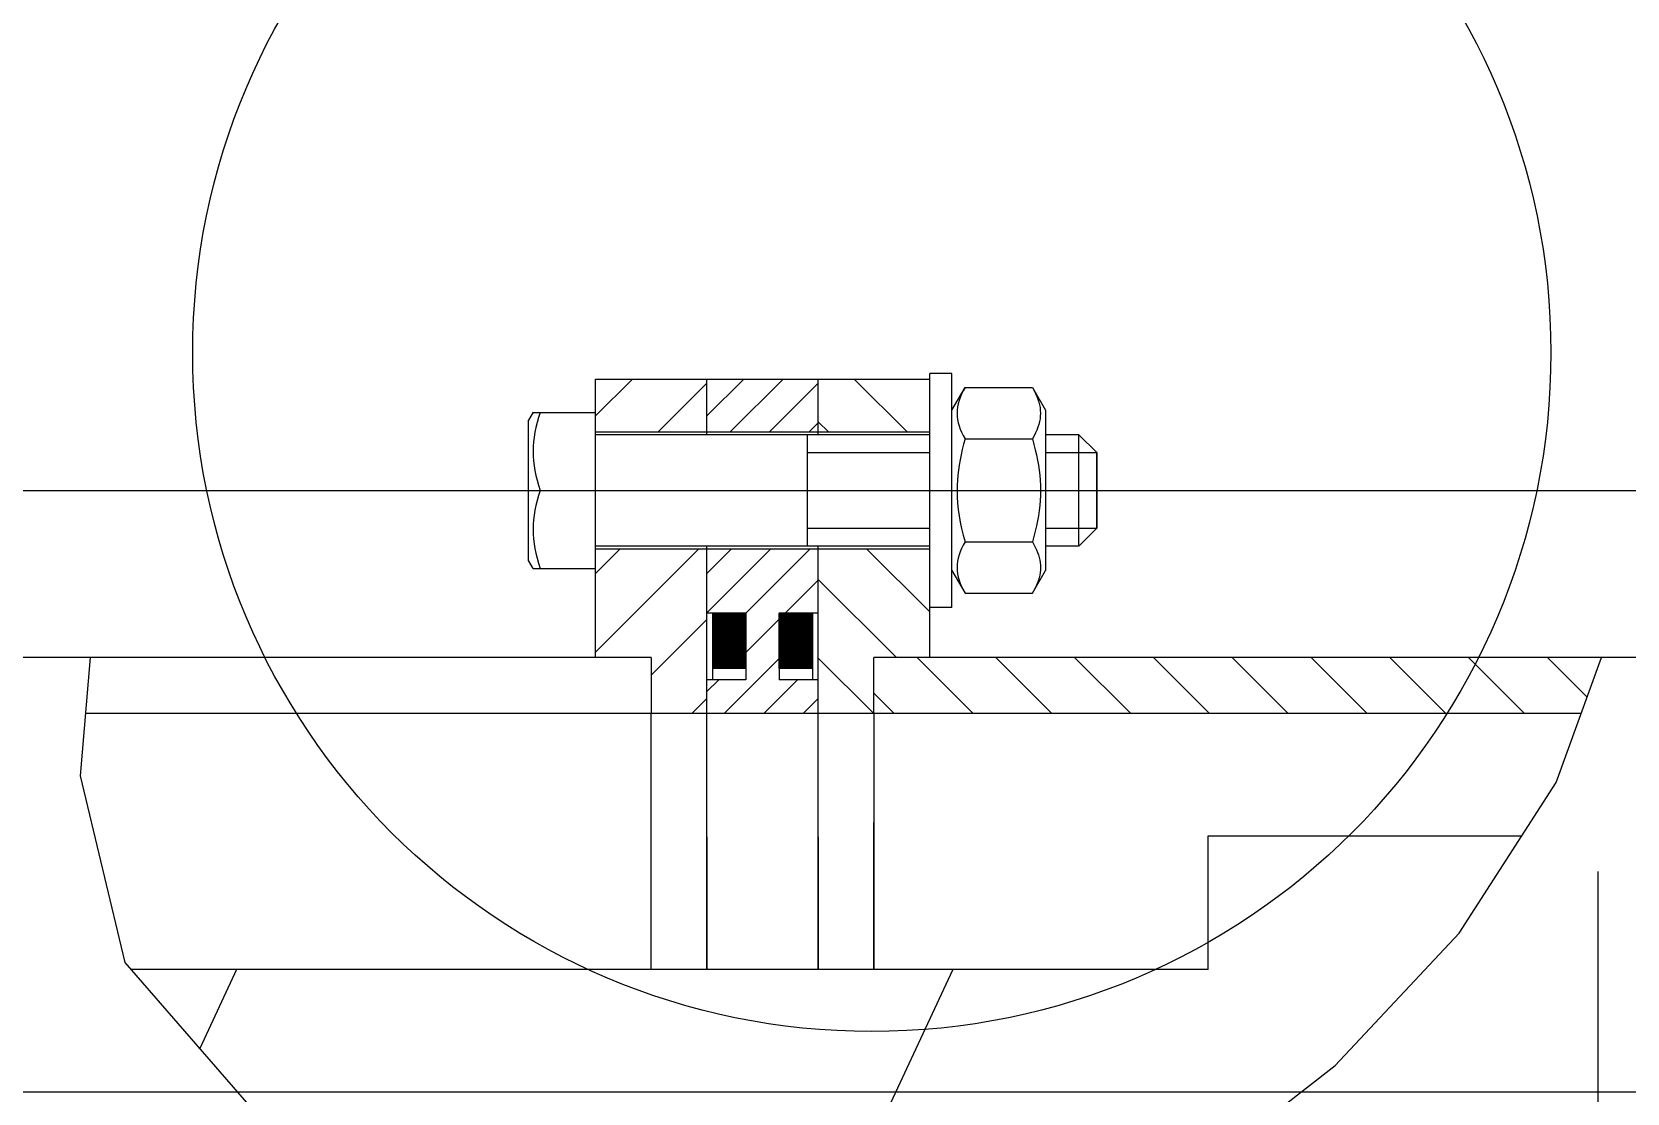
# Model space of a CAD drawing. Header units: millimetres. Extents: x 0 to 1189, y 0 to 841.
# Drawn here: x 160.26 to 174.58, y 743.99 to 753.52 of the extents above; entities that cross this region are included whole.
import ezdxf

# ---------------------------------------------------------------- set-up
doc = ezdxf.new("R2010")
doc.units = ezdxf.units.MM
doc.header["$LTSCALE"] = 65.395
doc.linetypes.add('CENTER', pattern=[0.6, 0.375, -0.075, 0.075, -0.075])
doc.layers.get('0').update_dxf_attribs({"linetype": 'CONTINUOUS'})
for name, color, linetype in [('ALL_AXIS', 7, 'CONTINUOUS'), ('ALL_CHAMFER', 7, 'CONTINUOUS'), ('ALL_ROUND', 7, 'CONTINUOUS')]:
    doc.layers.add(name, color=color, linetype=linetype)

msp = doc.modelspace()

# ---------------------------------------------------------------- linework, layer by layer
at = {"color": 7, "linetype": 'CONTINUOUS'}
for p, q in [((165.3181797, 747.9007175), (165.3181797, 750.4007175)), ((165.3181797, 750.4007175), (168.3181797, 750.4007175)), ((166.3181797, 749.9007175), (166.3181797, 750.4007175)), ((167.3181797, 749.9257175), (167.3181797, 750.4007175)), ((168.6358208, 750.3244779), (169.2405385, 750.3244779)), ((169.2405385, 750.3244779), (169.3581797, 750.1207175)), ((164.7586102, 750.1007175), (165.3181797, 750.1007175)), ((169.3581797, 750.1207119), (169.3581797, 748.680723)), ((165.3181797, 749.9257175), (168.3181797, 749.9257175)), ((167.3181797, 749.9007175), (167.3181797, 749.9210995)), ((167.2181797, 749.9007175), (167.2181797, 748.9007175)), ((168.6358208, 749.8625977), (169.2405385, 749.8625977)), ((169.8181797, 749.7407175), (169.8181797, 749.0607175)), ((164.8211157, 749.4007175), (165.3181797, 749.4007175)), ((166.3181797, 745.1007175), (166.3181797, 748.9007175)), ((167.3181797, 748.8803354), (167.3181797, 748.9007175)), ((168.6358208, 748.9388372), (169.2405385, 748.9388372)), ((165.3181797, 748.8757175), (168.3181797, 748.8757175)), ((167.3181797, 745.1007175), (167.3181797, 748.8757175)), ((164.7586102, 748.7007175), (165.3181797, 748.7007175)), ((169.2405385, 748.476957), (169.3581797, 748.6807175)), ((168.6358208, 748.476957), (169.2405385, 748.476957)), ((168.3181797, 747.9007175), (168.3181797, 748.3507191)), ((166.3181797, 748.3007175), (166.6681797, 748.3007175)), ((166.3681797, 748.3007175), (166.3681797, 747.7007175)), ((166.6681797, 748.3007175), (166.6681797, 747.7007175)), ((166.9681797, 748.3007175), (166.9681797, 747.7007175)), ((166.9681797, 748.3007175), (167.3181797, 748.3007175)), ((167.2681797, 747.7007175), (167.2681797, 748.3007175)), ((165.8181797, 747.9007175), (69.3181797, 747.9007175)), ((160.7824424, 747.9007175), (160.695092, 746.8383131)), ((165.8181797, 747.9007175), (165.8181797, 747.4007175)), ((167.8181797, 747.4007175), (167.8181797, 747.9007175)), ((184.3181797, 747.9007175), (167.8181797, 747.9007175)), ((173.9419882, 746.7773863), (174.3478859, 747.9007175)), ((166.6681797, 747.8007175), (166.3681797, 747.8007175)), ((167.2681797, 747.8007175), (166.9681797, 747.8007175)), ((166.6681797, 747.7007175), (166.3181797, 747.7007175)), ((167.3181797, 747.7007175), (166.9681797, 747.7007175)), ((160.7413327, 747.4007175), (174.1672189, 747.4007175)), ((160.695092, 746.8383131), (161.0961308, 745.1627689)), ((173.0703599, 745.4261541), (173.9419882, 746.7773863)), ((165.8181797, 745.1007175), (165.8181797, 746.4207175)), ((167.8181797, 745.1007175), (167.8181797, 746.4207175)), ((170.8181797, 745.1007175), (170.8181797, 746.3007175)), ((170.8181797, 746.3007175), (173.6345074, 746.3007175)), ((171.9582329, 744.2365431), (173.0703599, 745.4261541)), ((161.0961308, 745.1627689), (162.599853, 743.4302888)), ((170.8181797, 745.1007175), (161.1499889, 745.1007175)), ((170.5792421, 743.1668323), (171.9582329, 744.2365431))]:
    msp.add_line(p, q, dxfattribs=at)
at = {"color": 2, "linetype": 'CONTINUOUS'}
for p, q in [((165.3181797, 750.0692023), (165.6496949, 750.4007175)), ((165.8818016, 749.9257175), (166.3181797, 750.3620955)), ((166.3181797, 750.0692023), (166.6496949, 750.4007175)), ((166.5282482, 749.9257175), (167.0032482, 750.4007175)), ((166.8818016, 749.9257175), (167.3181797, 750.3620955)), ((168.1160729, 749.9257175), (167.6410729, 750.4007175)), ((167.235355, 749.9257175), (167.3181797, 750.0085421)), ((167.4089661, 749.9257175), (167.3181797, 750.0165039)), ((167.2181797, 749.7407175), (168.3181797, 749.7407175)), ((169.3581797, 749.7407175), (169.8181797, 749.7407175)), ((167.2181797, 749.0607175), (168.3181797, 749.0607175)), ((169.3581797, 749.0607175), (169.8181797, 749.0607175)), ((165.3181797, 748.6549887), (165.5389084, 748.8757175)), ((165.3181797, 747.9478819), (166.2460152, 748.8757175)), ((166.3181797, 748.6549887), (166.5389084, 748.8757175)), ((166.3181797, 748.3014353), (166.8924618, 748.8757175)), ((166.6681797, 748.2978819), (167.2460152, 748.8757175)), ((168.3181797, 748.3093971), (167.7518593, 748.8757175)), ((167.0245686, 748.3007175), (167.3181797, 748.5943285)), ((168.0197525, 747.9007175), (167.3181797, 748.6022903)), ((165.8181797, 747.7407751), (166.3181797, 748.2407751)), ((166.3681797, 748.2990916), (166.5017186, 747.8007175)), ((166.3681797, 748.2952279), (166.5006833, 747.8007175)), ((166.3681797, 748.2913642), (166.4996481, 747.8007175)), ((166.3681797, 748.2875005), (166.4986128, 747.8007175)), ((166.3681797, 748.2836368), (166.4975775, 747.8007175)), ((166.3681797, 748.2797731), (166.4965422, 747.8007175)), ((166.3681797, 748.2759094), (166.495507, 747.8007175)), ((166.3681797, 748.2720457), (166.4944717, 747.8007175)), ((166.3681797, 748.268182), (166.4934364, 747.8007175)), ((166.3681797, 748.2643183), (166.4924011, 747.8007175)), ((166.3681797, 748.2604546), (166.4913658, 747.8007175)), ((166.3681797, 748.2565908), (166.4903306, 747.8007175)), ((166.3681797, 748.2527271), (166.4892953, 747.8007175)), ((166.3681797, 748.2488634), (166.48826, 747.8007175)), ((166.3681797, 748.2449997), (166.4872247, 747.8007175)), ((166.3681797, 748.241136), (166.4861895, 747.8007175)), ((166.3681797, 748.2372723), (166.4851542, 747.8007175)), ((166.3681797, 748.2334086), (166.4841189, 747.8007175)), ((166.3681797, 748.2295449), (166.4830836, 747.8007175)), ((166.3681797, 748.2256812), (166.4820484, 747.8007175)), ((166.3681797, 748.2218175), (166.4810131, 747.8007175)), ((166.3681797, 748.2179538), (166.4799778, 747.8007175)), ((166.3681797, 748.2140901), (166.4789425, 747.8007175)), ((166.3681797, 748.2102264), (166.4779073, 747.8007175)), ((166.3681797, 748.2063627), (166.476872, 747.8007175)), ((166.3681797, 748.202499), (166.4758367, 747.8007175)), ((166.3681797, 748.1986353), (166.4748014, 747.8007175)), ((166.3681797, 748.1947716), (166.4737662, 747.8007175)), ((166.3681797, 748.1909079), (166.4727309, 747.8007175)), ((166.3681797, 748.1870442), (166.4716956, 747.8007175)), ((166.3687793, 748.3007175), (166.5027539, 747.8007175)), ((166.3698146, 748.3007175), (166.5037892, 747.8007175)), ((166.3708498, 748.3007175), (166.5048244, 747.8007175)), ((166.3718851, 748.3007175), (166.5058597, 747.8007175)), ((166.3729204, 748.3007175), (166.506895, 747.8007175)), ((166.3739557, 748.3007175), (166.5079303, 747.8007175)), ((166.3749909, 748.3007175), (166.5089655, 747.8007175)), ((166.3760262, 748.3007175), (166.5100008, 747.8007175)), ((166.3770615, 748.3007175), (166.5110361, 747.8007175)), ((166.3780968, 748.3007175), (166.5120714, 747.8007175)), ((166.379132, 748.3007175), (166.5131066, 747.8007175)), ((166.3801673, 748.3007175), (166.5141419, 747.8007175)), ((166.3812026, 748.3007175), (166.5151772, 747.8007175)), ((166.3822379, 748.3007175), (166.5162125, 747.8007175)), ((166.3832732, 748.3007175), (166.5172477, 747.8007175)), ((166.3843084, 748.3007175), (166.518283, 747.8007175)), ((166.3853437, 748.3007175), (166.5193183, 747.8007175)), ((166.386379, 748.3007175), (166.5203536, 747.8007175)), ((166.3874143, 748.3007175), (166.5213889, 747.8007175)), ((166.3884495, 748.3007175), (166.5224241, 747.8007175)), ((166.3894848, 748.3007175), (166.5234594, 747.8007175)), ((166.3905201, 748.3007175), (166.5244947, 747.8007175)), ((166.3915554, 748.3007175), (166.52553, 747.8007175)), ((166.3925906, 748.3007175), (166.5265652, 747.8007175)), ((166.3936259, 748.3007175), (166.5276005, 747.8007175)), ((166.3946612, 748.3007175), (166.5286358, 747.8007175)), ((166.3956965, 748.3007175), (166.5296711, 747.8007175)), ((166.3967317, 748.3007175), (166.5307063, 747.8007175)), ((166.397767, 748.3007175), (166.5317416, 747.8007175)), ((166.3988023, 748.3007175), (166.5327769, 747.8007175)), ((166.3998376, 748.3007175), (166.5338122, 747.8007175)), ((166.4008728, 748.3007175), (166.5348474, 747.8007175)), ((166.4019081, 748.3007175), (166.5358827, 747.8007175)), ((166.4029434, 748.3007175), (166.536918, 747.8007175)), ((166.4039787, 748.3007175), (166.5379533, 747.8007175)), ((166.405014, 748.3007175), (166.5389885, 747.8007175)), ((166.4060492, 748.3007175), (166.5400238, 747.8007175)), ((166.4070845, 748.3007175), (166.5410591, 747.8007175)), ((166.4081198, 748.3007175), (166.5420944, 747.8007175)), ((166.4091551, 748.3007175), (166.5431297, 747.8007175)), ((166.4101903, 748.3007175), (166.5441649, 747.8007175)), ((166.4112256, 748.3007175), (166.5452002, 747.8007175)), ((166.4122609, 748.3007175), (166.5462355, 747.8007175)), ((166.4132962, 748.3007175), (166.5472708, 747.8007175)), ((166.4143314, 748.3007175), (166.548306, 747.8007175)), ((166.4153667, 748.3007175), (166.5493413, 747.8007175)), ((166.416402, 748.3007175), (166.5503766, 747.8007175)), ((166.4174373, 748.3007175), (166.5514119, 747.8007175)), ((166.4184725, 748.3007175), (166.5524471, 747.8007175)), ((166.4195078, 748.3007175), (166.5534824, 747.8007175)), ((166.4205431, 748.3007175), (166.5545177, 747.8007175)), ((166.4215784, 748.3007175), (166.555553, 747.8007175)), ((166.4226136, 748.3007175), (166.5565882, 747.8007175)), ((166.4236489, 748.3007175), (166.5576235, 747.8007175)), ((166.4246842, 748.3007175), (166.5586588, 747.8007175)), ((166.4257195, 748.3007175), (166.5596941, 747.8007175)), ((166.4267548, 748.3007175), (166.5607293, 747.8007175)), ((166.42779, 748.3007175), (166.5617646, 747.8007175)), ((166.4288253, 748.3007175), (166.5627999, 747.8007175)), ((166.4298606, 748.3007175), (166.5638352, 747.8007175)), ((166.4308959, 748.3007175), (166.5648705, 747.8007175)), ((166.4319311, 748.3007175), (166.5659057, 747.8007175)), ((166.4329664, 748.3007175), (166.566941, 747.8007175)), ((166.4340017, 748.3007175), (166.5679763, 747.8007175)), ((166.435037, 748.3007175), (166.5690116, 747.8007175)), ((166.4360722, 748.3007175), (166.5700468, 747.8007175)), ((166.4371075, 748.3007175), (166.5710821, 747.8007175)), ((166.4381428, 748.3007175), (166.5721174, 747.8007175)), ((166.4391781, 748.3007175), (166.5731527, 747.8007175)), ((166.4402133, 748.3007175), (166.5741879, 747.8007175)), ((166.4412486, 748.3007175), (166.5752232, 747.8007175)), ((166.4422839, 748.3007175), (166.5762585, 747.8007175)), ((166.4433192, 748.3007175), (166.5772938, 747.8007175)), ((166.4443544, 748.3007175), (166.578329, 747.8007175)), ((166.4453897, 748.3007175), (166.5793643, 747.8007175)), ((166.446425, 748.3007175), (166.5803996, 747.8007175)), ((166.4474603, 748.3007175), (166.5814349, 747.8007175)), ((166.4484956, 748.3007175), (166.5824701, 747.8007175)), ((166.4495308, 748.3007175), (166.5835054, 747.8007175)), ((166.4505661, 748.3007175), (166.5845407, 747.8007175)), ((166.4516014, 748.3007175), (166.585576, 747.8007175)), ((166.4526367, 748.3007175), (166.5866113, 747.8007175)), ((166.4536719, 748.3007175), (166.5876465, 747.8007175)), ((166.4547072, 748.3007175), (166.5886818, 747.8007175)), ((166.4557425, 748.3007175), (166.5897171, 747.8007175)), ((166.4567778, 748.3007175), (166.5907524, 747.8007175)), ((166.457813, 748.3007175), (166.5917876, 747.8007175)), ((166.4588483, 748.3007175), (166.5928229, 747.8007175)), ((166.4598836, 748.3007175), (166.5938582, 747.8007175)), ((166.4609189, 748.3007175), (166.5948935, 747.8007175)), ((166.4619541, 748.3007175), (166.5959287, 747.8007175)), ((166.4629894, 748.3007175), (166.596964, 747.8007175)), ((166.4640247, 748.3007175), (166.5979993, 747.8007175)), ((166.46506, 748.3007175), (166.5990346, 747.8007175)), ((166.4660952, 748.3007175), (166.6000698, 747.8007175)), ((166.4671305, 748.3007175), (166.6011051, 747.8007175)), ((166.4681658, 748.3007175), (166.6021404, 747.8007175)), ((166.4692011, 748.3007175), (166.6031757, 747.8007175)), ((166.4702364, 748.3007175), (166.6042109, 747.8007175)), ((166.4712716, 748.3007175), (166.6052462, 747.8007175)), ((166.4723069, 748.3007175), (166.6062815, 747.8007175)), ((166.4733422, 748.3007175), (166.6073168, 747.8007175)), ((166.4743775, 748.3007175), (166.6083521, 747.8007175)), ((166.4754127, 748.3007175), (166.6093873, 747.8007175)), ((166.476448, 748.3007175), (166.6104226, 747.8007175)), ((166.4774833, 748.3007175), (166.6114579, 747.8007175)), ((166.4785186, 748.3007175), (166.6124932, 747.8007175)), ((166.4795538, 748.3007175), (166.6135284, 747.8007175)), ((166.4805891, 748.3007175), (166.6145637, 747.8007175)), ((166.4816244, 748.3007175), (166.615599, 747.8007175)), ((166.4826597, 748.3007175), (166.6166343, 747.8007175)), ((166.4836949, 748.3007175), (166.6176695, 747.8007175)), ((166.4847302, 748.3007175), (166.6187048, 747.8007175)), ((166.4857655, 748.3007175), (166.6197401, 747.8007175)), ((166.4868008, 748.3007175), (166.6207754, 747.8007175)), ((166.487836, 748.3007175), (166.6218106, 747.8007175)), ((166.4888713, 748.3007175), (166.6228459, 747.8007175)), ((166.4899066, 748.3007175), (166.6238812, 747.8007175)), ((166.4909419, 748.3007175), (166.6249165, 747.8007175)), ((166.4919772, 748.3007175), (166.6259517, 747.8007175)), ((166.4930124, 748.3007175), (166.626987, 747.8007175)), ((166.4940477, 748.3007175), (166.6280223, 747.8007175)), ((166.495083, 748.3007175), (166.6290576, 747.8007175)), ((166.4961183, 748.3007175), (166.6300929, 747.8007175)), ((166.4971535, 748.3007175), (166.6311281, 747.8007175)), ((166.4981888, 748.3007175), (166.6321634, 747.8007175)), ((166.4992241, 748.3007175), (166.6331987, 747.8007175)), ((166.5002594, 748.3007175), (166.634234, 747.8007175)), ((166.5012946, 748.3007175), (166.6352692, 747.8007175)), ((166.5023299, 748.3007175), (166.6363045, 747.8007175)), ((166.5033652, 748.3007175), (166.6373398, 747.8007175)), ((166.5044005, 748.3007175), (166.6383751, 747.8007175)), ((166.5054357, 748.3007175), (166.6394103, 747.8007175)), ((166.506471, 748.3007175), (166.6404456, 747.8007175)), ((166.5075063, 748.3007175), (166.6414809, 747.8007175)), ((166.5085416, 748.3007175), (166.6425162, 747.8007175)), ((166.5095768, 748.3007175), (166.6435514, 747.8007175)), ((166.5106121, 748.3007175), (166.6445867, 747.8007175)), ((166.5116474, 748.3007175), (166.645622, 747.8007175)), ((166.5126827, 748.3007175), (166.6466573, 747.8007175)), ((166.513718, 748.3007175), (166.6476925, 747.8007175)), ((166.5147532, 748.3007175), (166.6487278, 747.8007175)), ((166.5157885, 748.3007175), (166.6497631, 747.8007175)), ((166.5168238, 748.3007175), (166.6507984, 747.8007175)), ((166.5178591, 748.3007175), (166.6518337, 747.8007175)), ((166.5188943, 748.3007175), (166.6528689, 747.8007175)), ((166.5199296, 748.3007175), (166.6539042, 747.8007175)), ((166.5209649, 748.3007175), (166.6549395, 747.8007175)), ((166.5220002, 748.3007175), (166.6559748, 747.8007175)), ((166.5230354, 748.3007175), (166.65701, 747.8007175)), ((166.5240707, 748.3007175), (166.6580453, 747.8007175)), ((166.525106, 748.3007175), (166.6590806, 747.8007175)), ((166.5261413, 748.3007175), (166.6601159, 747.8007175)), ((166.5271765, 748.3007175), (166.6611511, 747.8007175)), ((166.5282118, 748.3007175), (166.6621864, 747.8007175)), ((166.5292471, 748.3007175), (166.6632217, 747.8007175)), ((166.5302824, 748.3007175), (166.664257, 747.8007175)), ((166.5313176, 748.3007175), (166.6652922, 747.8007175)), ((166.5323529, 748.3007175), (166.6663275, 747.8007175)), ((166.5333882, 748.3007175), (166.6673628, 747.8007175)), ((166.5344235, 748.3007175), (166.6681797, 747.8015326)), ((166.5354588, 748.3007175), (166.6681797, 747.8053963)), ((166.536494, 748.3007175), (166.6681797, 747.80926)), ((166.5375293, 748.3007175), (166.6681797, 747.8131237)), ((166.5385646, 748.3007175), (166.6681797, 747.8169874)), ((166.5395999, 748.3007175), (166.6681797, 747.8208511)), ((166.5406351, 748.3007175), (166.6681797, 747.8247148)), ((166.5416704, 748.3007175), (166.6681797, 747.8285785)), ((166.5427057, 748.3007175), (166.6681797, 747.8324422)), ((166.543741, 748.3007175), (166.6681797, 747.8363059)), ((166.5447762, 748.3007175), (166.6681797, 747.8401696)), ((166.5458115, 748.3007175), (166.6681797, 747.8440333)), ((166.5468468, 748.3007175), (166.6681797, 747.847897)), ((166.5478821, 748.3007175), (166.6681797, 747.8517607)), ((166.5489173, 748.3007175), (166.6681797, 747.8556244)), ((166.5499526, 748.3007175), (166.6681797, 747.8594881)), ((166.5509879, 748.3007175), (166.6681797, 747.8633518)), ((166.5520232, 748.3007175), (166.6681797, 747.8672155)), ((166.5530584, 748.3007175), (166.6681797, 747.8710792)), ((166.5540937, 748.3007175), (166.6681797, 747.8749429)), ((166.555129, 748.3007175), (166.6681797, 747.8788066)), ((166.5561643, 748.3007175), (166.6681797, 747.8826703)), ((166.5571996, 748.3007175), (166.6681797, 747.886534)), ((166.5582348, 748.3007175), (166.6681797, 747.8903978)), ((166.5592701, 748.3007175), (166.6681797, 747.8942615)), ((166.5603054, 748.3007175), (166.6681797, 747.8981252)), ((166.5613407, 748.3007175), (166.6681797, 747.9019889)), ((166.5623759, 748.3007175), (166.6681797, 747.9058526)), ((166.5634112, 748.3007175), (166.6681797, 747.9097163)), ((166.5644465, 748.3007175), (166.6681797, 747.91358)), ((166.5654818, 748.3007175), (166.6681797, 747.9174437)), ((166.566517, 748.3007175), (166.6681797, 747.9213074)), ((166.5675523, 748.3007175), (166.6681797, 747.9251711)), ((166.5685876, 748.3007175), (166.6681797, 747.9290348)), ((166.5696229, 748.3007175), (166.6681797, 747.9328985)), ((166.5706581, 748.3007175), (166.6681797, 747.9367622)), ((166.5716934, 748.3007175), (166.6681797, 747.9406259)), ((166.5727287, 748.3007175), (166.6681797, 747.9444896)), ((166.573764, 748.3007175), (166.6681797, 747.9483533)), ((166.5747992, 748.3007175), (166.6681797, 747.952217)), ((166.5758345, 748.3007175), (166.6681797, 747.9560807)), ((166.5768698, 748.3007175), (166.6681797, 747.9599444)), ((166.5779051, 748.3007175), (166.6681797, 747.9638081)), ((166.5789404, 748.3007175), (166.6681797, 747.9676718)), ((166.5799756, 748.3007175), (166.6681797, 747.9715355)), ((166.5810109, 748.3007175), (166.6681797, 747.9753992)), ((166.5820462, 748.3007175), (166.6681797, 747.9792629)), ((166.5830815, 748.3007175), (166.6681797, 747.9831266)), ((166.5841167, 748.3007175), (166.6681797, 747.9869903)), ((166.585152, 748.3007175), (166.6681797, 747.990854)), ((166.5861873, 748.3007175), (166.6681797, 747.9947177)), ((166.5872226, 748.3007175), (166.6681797, 747.9985814)), ((166.5882578, 748.3007175), (166.6681797, 748.0024451)), ((166.5892931, 748.3007175), (166.6681797, 748.0063088)), ((166.5903284, 748.3007175), (166.6681797, 748.0101726)), ((166.5913637, 748.3007175), (166.6681797, 748.0140363)), ((166.5923989, 748.3007175), (166.6681797, 748.0179)), ((166.5934342, 748.3007175), (166.6681797, 748.0217637)), ((166.5944695, 748.3007175), (166.6681797, 748.0256274)), ((166.5955048, 748.3007175), (166.6681797, 748.0294911)), ((166.59654, 748.3007175), (166.6681797, 748.0333548)), ((166.5975753, 748.3007175), (166.6681797, 748.0372185)), ((166.5986106, 748.3007175), (166.6681797, 748.0410822)), ((166.5996459, 748.3007175), (166.6681797, 748.0449459)), ((166.6006812, 748.3007175), (166.6681797, 748.0488096)), ((166.6017164, 748.3007175), (166.6681797, 748.0526733)), ((166.6027517, 748.3007175), (166.6681797, 748.056537)), ((166.603787, 748.3007175), (166.6681797, 748.0604007)), ((166.6048223, 748.3007175), (166.6681797, 748.0642644)), ((166.6058575, 748.3007175), (166.6681797, 748.0681281)), ((166.6068928, 748.3007175), (166.6681797, 748.0719918)), ((166.6079281, 748.3007175), (166.6681797, 748.0758555)), ((166.6089634, 748.3007175), (166.6681797, 748.0797192)), ((166.6099986, 748.3007175), (166.6681797, 748.0835829)), ((166.6110339, 748.3007175), (166.6681797, 748.0874466)), ((166.6120692, 748.3007175), (166.6681797, 748.0913103)), ((166.6131045, 748.3007175), (166.6681797, 748.095174)), ((166.6141397, 748.3007175), (166.6681797, 748.0990377)), ((166.615175, 748.3007175), (166.6681797, 748.1029014)), ((166.6162103, 748.3007175), (166.6681797, 748.1067651)), ((166.6172456, 748.3007175), (166.6681797, 748.1106288)), ((166.6182808, 748.3007175), (166.6681797, 748.1144925)), ((166.6193161, 748.3007175), (166.6681797, 748.1183562)), ((166.6203514, 748.3007175), (166.6681797, 748.1222199)), ((166.6213867, 748.3007175), (166.6681797, 748.1260837)), ((166.622422, 748.3007175), (166.6681797, 748.1299474)), ((166.6234572, 748.3007175), (166.6681797, 748.1338111)), ((166.6244925, 748.3007175), (166.6681797, 748.1376748)), ((166.6255278, 748.3007175), (166.6681797, 748.1415385)), ((166.6265631, 748.3007175), (166.6681797, 748.1454022)), ((166.6275983, 748.3007175), (166.6681797, 748.1492659)), ((166.6286336, 748.3007175), (166.6681797, 748.1531296)), ((166.6296689, 748.3007175), (166.6681797, 748.1569933)), ((166.6307042, 748.3007175), (166.6681797, 748.160857)), ((166.6317394, 748.3007175), (166.6681797, 748.1647207)), ((166.6327747, 748.3007175), (166.6681797, 748.1685844)), ((166.63381, 748.3007175), (166.6681797, 748.1724481)), ((166.6348453, 748.3007175), (166.6681797, 748.1763118)), ((166.6358805, 748.3007175), (166.6681797, 748.1801755)), ((166.6369158, 748.3007175), (166.6681797, 748.1840392)), ((166.6379511, 748.3007175), (166.6681797, 748.1879029)), ((166.6389864, 748.3007175), (166.6681797, 748.1917666)), ((166.6400216, 748.3007175), (166.6681797, 748.1956303)), ((166.6410569, 748.3007175), (166.6681797, 748.199494)), ((166.6420922, 748.3007175), (166.6681797, 748.2033577)), ((166.6431275, 748.3007175), (166.6681797, 748.2072214)), ((166.6441628, 748.3007175), (166.6681797, 748.2110851)), ((166.645198, 748.3007175), (166.6681797, 748.2149488)), ((166.6462333, 748.3007175), (166.6681797, 748.2188125)), ((166.6472686, 748.3007175), (166.6681797, 748.2226762)), ((166.6483039, 748.3007175), (166.6681797, 748.2265399)), ((166.6493391, 748.3007175), (166.6681797, 748.2304036)), ((166.6503744, 748.3007175), (166.6681797, 748.2342673)), ((166.6514097, 748.3007175), (166.6681797, 748.238131)), ((166.652445, 748.3007175), (166.6681797, 748.2419948)), ((166.6534802, 748.3007175), (166.6681797, 748.2458585)), ((166.6545155, 748.3007175), (166.6681797, 748.2497222)), ((166.6555508, 748.3007175), (166.6681797, 748.2535859)), ((166.6565861, 748.3007175), (166.6681797, 748.2574496)), ((166.6576213, 748.3007175), (166.6681797, 748.2613133)), ((166.6586566, 748.3007175), (166.6681797, 748.265177)), ((166.6596919, 748.3007175), (166.6681797, 748.2690407)), ((166.6607272, 748.3007175), (166.6681797, 748.2729044)), ((166.6617624, 748.3007175), (166.6681797, 748.2767681)), ((166.6627977, 748.3007175), (166.6681797, 748.2806318)), ((166.663833, 748.3007175), (166.6681797, 748.2844955)), ((166.6648683, 748.3007175), (166.6681797, 748.2883592)), ((166.6659036, 748.3007175), (166.6681797, 748.2922229)), ((166.6669388, 748.3007175), (166.6681797, 748.2960866)), ((166.6679741, 748.3007175), (166.6681797, 748.2999503)), ((166.6681797, 747.9443285), (166.9681797, 748.2443285)), ((166.9681797, 748.2917548), (166.9689638, 748.3007175)), ((166.9681797, 748.2802811), (166.9699676, 748.3007175)), ((166.9681797, 748.2688073), (166.9709714, 748.3007175)), ((166.9681797, 748.2573336), (166.9719753, 748.3007175)), ((166.9681797, 748.2458599), (166.9729791, 748.3007175)), ((166.9681797, 748.2343862), (166.9739829, 748.3007175)), ((166.9681797, 748.2229125), (166.9749867, 748.3007175)), ((166.9681797, 748.2114388), (166.9759905, 748.3007175)), ((166.9681797, 748.1999651), (166.9769944, 748.3007175)), ((166.9681797, 748.1884913), (166.9779982, 748.3007175)), ((166.9681797, 748.1770176), (166.979002, 748.3007175)), ((166.9681797, 748.1655439), (166.9800058, 748.3007175)), ((166.9681797, 748.1540702), (166.9810096, 748.3007175)), ((166.9681797, 748.1425965), (166.9820135, 748.3007175)), ((166.9681797, 748.1311228), (166.9830173, 748.3007175)), ((166.9681797, 748.1196491), (166.9840211, 748.3007175)), ((166.9681797, 748.1081754), (166.9850249, 748.3007175)), ((166.9681797, 748.0967016), (166.9860287, 748.3007175)), ((166.9681797, 748.0852279), (166.9870326, 748.3007175)), ((166.9681797, 748.0737542), (166.9880364, 748.3007175)), ((166.9681797, 748.0622805), (166.9890402, 748.3007175)), ((166.9681797, 748.0508068), (166.990044, 748.3007175)), ((166.9681797, 748.0393331), (166.9910478, 748.3007175)), ((166.9681797, 748.0278594), (166.9920517, 748.3007175)), ((166.9681797, 748.0163857), (166.9930555, 748.3007175)), ((166.9681797, 748.0049119), (166.9940593, 748.3007175)), ((166.9681797, 747.9934382), (166.9950631, 748.3007175)), ((166.9681797, 747.9819645), (166.9960669, 748.3007175)), ((166.9681797, 747.9704908), (166.9970708, 748.3007175)), ((166.9681797, 747.9590171), (166.9980746, 748.3007175)), ((166.9681797, 747.9475434), (166.9990784, 748.3007175)), ((166.9681797, 747.9360697), (167.0000822, 748.3007175)), ((166.9681797, 747.9245959), (167.001086, 748.3007175)), ((166.9681797, 747.9131222), (167.0020899, 748.3007175)), ((166.9681797, 747.9016485), (167.0030937, 748.3007175)), ((166.9681797, 747.8901748), (167.0040975, 748.3007175)), ((166.9681797, 747.8787011), (167.0051013, 748.3007175)), ((166.9681797, 747.8672274), (167.0061051, 748.3007175)), ((166.9681797, 747.8557537), (167.007109, 748.3007175)), ((166.9681797, 747.84428), (167.0081128, 748.3007175)), ((166.9681797, 747.8328062), (167.0091166, 748.3007175)), ((166.9681797, 747.8213325), (167.0101204, 748.3007175)), ((166.9681797, 747.8098588), (167.0111242, 748.3007175)), ((166.9683837, 747.8007175), (167.0121281, 748.3007175)), ((166.9693875, 747.8007175), (167.0131319, 748.3007175)), ((166.9703914, 747.8007175), (167.0141357, 748.3007175)), ((166.9713952, 747.8007175), (167.0151395, 748.3007175)), ((166.972399, 747.8007175), (167.0161433, 748.3007175)), ((166.9734028, 747.8007175), (167.0171472, 748.3007175)), ((166.9744066, 747.8007175), (167.018151, 748.3007175)), ((166.9754105, 747.8007175), (167.0191548, 748.3007175)), ((166.9764143, 747.8007175), (167.0201586, 748.3007175)), ((166.9774181, 747.8007175), (167.0211624, 748.3007175)), ((166.9784219, 747.8007175), (167.0221662, 748.3007175)), ((166.9794257, 747.8007175), (167.0231701, 748.3007175)), ((166.9804296, 747.8007175), (167.0241739, 748.3007175)), ((166.9814334, 747.8007175), (167.0251777, 748.3007175)), ((166.9824372, 747.8007175), (167.0261815, 748.3007175)), ((166.983441, 747.8007175), (167.0271853, 748.3007175)), ((166.9844448, 747.8007175), (167.0281892, 748.3007175)), ((166.9854487, 747.8007175), (167.029193, 748.3007175)), ((166.9864525, 747.8007175), (167.0301968, 748.3007175)), ((166.9874563, 747.8007175), (167.0312006, 748.3007175)), ((166.9884601, 747.8007175), (167.0322044, 748.3007175)), ((166.9894639, 747.8007175), (167.0332083, 748.3007175)), ((166.9904678, 747.8007175), (167.0342121, 748.3007175)), ((166.9914716, 747.8007175), (167.0352159, 748.3007175)), ((166.9924754, 747.8007175), (167.0362197, 748.3007175)), ((166.9934792, 747.8007175), (167.0372235, 748.3007175)), ((166.994483, 747.8007175), (167.0382274, 748.3007175)), ((166.9954869, 747.8007175), (167.0392312, 748.3007175)), ((166.9964907, 747.8007175), (167.040235, 748.3007175)), ((166.9974945, 747.8007175), (167.0412388, 748.3007175)), ((166.9984983, 747.8007175), (167.0422426, 748.3007175)), ((166.9995021, 747.8007175), (167.0432465, 748.3007175)), ((167.000506, 747.8007175), (167.0442503, 748.3007175)), ((167.0015098, 747.8007175), (167.0452541, 748.3007175)), ((167.0025136, 747.8007175), (167.0462579, 748.3007175)), ((167.0035174, 747.8007175), (167.0472617, 748.3007175)), ((167.0045212, 747.8007175), (167.0482656, 748.3007175)), ((167.0055251, 747.8007175), (167.0492694, 748.3007175)), ((167.0065289, 747.8007175), (167.0502732, 748.3007175)), ((167.0075327, 747.8007175), (167.051277, 748.3007175)), ((167.0085365, 747.8007175), (167.0522808, 748.3007175)), ((167.0095403, 747.8007175), (167.0532847, 748.3007175)), ((167.0105442, 747.8007175), (167.0542885, 748.3007175)), ((167.011548, 747.8007175), (167.0552923, 748.3007175)), ((167.0125518, 747.8007175), (167.0562961, 748.3007175)), ((167.0135556, 747.8007175), (167.0572999, 748.3007175)), ((167.0145594, 747.8007175), (167.0583038, 748.3007175)), ((167.0155633, 747.8007175), (167.0593076, 748.3007175)), ((167.0165671, 747.8007175), (167.0603114, 748.3007175)), ((167.0175709, 747.8007175), (167.0613152, 748.3007175)), ((167.0185747, 747.8007175), (167.062319, 748.3007175)), ((167.0195785, 747.8007175), (167.0633229, 748.3007175)), ((167.0205824, 747.8007175), (167.0643267, 748.3007175)), ((167.0215862, 747.8007175), (167.0653305, 748.3007175)), ((167.02259, 747.8007175), (167.0663343, 748.3007175)), ((167.0235938, 747.8007175), (167.0673381, 748.3007175)), ((167.0245976, 747.8007175), (167.068342, 748.3007175)), ((167.0256015, 747.8007175), (167.0693458, 748.3007175)), ((167.0266053, 747.8007175), (167.0703496, 748.3007175)), ((167.0276091, 747.8007175), (167.0713534, 748.3007175)), ((167.0286129, 747.8007175), (167.0723572, 748.3007175)), ((167.0296167, 747.8007175), (167.0733611, 748.3007175)), ((167.0306205, 747.8007175), (167.0743649, 748.3007175)), ((167.0316244, 747.8007175), (167.0753687, 748.3007175)), ((167.0326282, 747.8007175), (167.0763725, 748.3007175)), ((167.033632, 747.8007175), (167.0773763, 748.3007175)), ((167.0346358, 747.8007175), (167.0783802, 748.3007175)), ((167.0356396, 747.8007175), (167.079384, 748.3007175)), ((167.0366435, 747.8007175), (167.0803878, 748.3007175)), ((167.0376473, 747.8007175), (167.0813916, 748.3007175)), ((167.0386511, 747.8007175), (167.0823954, 748.3007175)), ((167.0396549, 747.8007175), (167.0833993, 748.3007175)), ((167.0406587, 747.8007175), (167.0844031, 748.3007175)), ((167.0416626, 747.8007175), (167.0854069, 748.3007175)), ((167.0426664, 747.8007175), (167.0864107, 748.3007175)), ((167.0436702, 747.8007175), (167.0874145, 748.3007175)), ((167.044674, 747.8007175), (167.0884184, 748.3007175)), ((167.0456778, 747.8007175), (167.0894222, 748.3007175)), ((167.0466817, 747.8007175), (167.090426, 748.3007175)), ((167.0476855, 747.8007175), (167.0914298, 748.3007175)), ((167.0486893, 747.8007175), (167.0924336, 748.3007175)), ((167.0496931, 747.8007175), (167.0934375, 748.3007175)), ((167.0506969, 747.8007175), (167.0944413, 748.3007175)), ((167.0517008, 747.8007175), (167.0954451, 748.3007175)), ((167.0527046, 747.8007175), (167.0964489, 748.3007175)), ((167.0537084, 747.8007175), (167.0974527, 748.3007175)), ((167.0547122, 747.8007175), (167.0984566, 748.3007175)), ((167.055716, 747.8007175), (167.0994604, 748.3007175)), ((167.0567199, 747.8007175), (167.1004642, 748.3007175)), ((167.0577237, 747.8007175), (167.101468, 748.3007175)), ((167.0587275, 747.8007175), (167.1024718, 748.3007175)), ((167.0597313, 747.8007175), (167.1034757, 748.3007175)), ((167.0607351, 747.8007175), (167.1044795, 748.3007175)), ((167.061739, 747.8007175), (167.1054833, 748.3007175)), ((167.0627428, 747.8007175), (167.1064871, 748.3007175)), ((167.0637466, 747.8007175), (167.1074909, 748.3007175)), ((167.0647504, 747.8007175), (167.1084948, 748.3007175)), ((167.0657542, 747.8007175), (167.1094986, 748.3007175)), ((167.0667581, 747.8007175), (167.1105024, 748.3007175)), ((167.0677619, 747.8007175), (167.1115062, 748.3007175)), ((167.0687657, 747.8007175), (167.11251, 748.3007175)), ((167.0697695, 747.8007175), (167.1135139, 748.3007175)), ((167.0707733, 747.8007175), (167.1145177, 748.3007175)), ((167.0717772, 747.8007175), (167.1155215, 748.3007175)), ((167.072781, 747.8007175), (167.1165253, 748.3007175)), ((167.0737848, 747.8007175), (167.1175291, 748.3007175)), ((167.0747886, 747.8007175), (167.118533, 748.3007175)), ((167.0757924, 747.8007175), (167.1195368, 748.3007175)), ((167.0767963, 747.8007175), (167.1205406, 748.3007175)), ((167.0778001, 747.8007175), (167.1215444, 748.3007175)), ((167.0788039, 747.8007175), (167.1225482, 748.3007175)), ((167.0798077, 747.8007175), (167.1235521, 748.3007175)), ((167.0808115, 747.8007175), (167.1245559, 748.3007175)), ((167.0818154, 747.8007175), (167.1255597, 748.3007175)), ((167.0828192, 747.8007175), (167.1265635, 748.3007175)), ((167.083823, 747.8007175), (167.1275673, 748.3007175)), ((167.0848268, 747.8007175), (167.1285712, 748.3007175)), ((167.0858306, 747.8007175), (167.129575, 748.3007175)), ((167.0868345, 747.8007175), (167.1305788, 748.3007175)), ((167.0878383, 747.8007175), (167.1315826, 748.3007175)), ((167.0888421, 747.8007175), (167.1325864, 748.3007175)), ((167.0898459, 747.8007175), (167.1335903, 748.3007175)), ((167.0908497, 747.8007175), (167.1345941, 748.3007175)), ((167.0918536, 747.8007175), (167.1355979, 748.3007175)), ((167.0928574, 747.8007175), (167.1366017, 748.3007175)), ((167.0938612, 747.8007175), (167.1376055, 748.3007175)), ((167.094865, 747.8007175), (167.1386094, 748.3007175)), ((167.0958688, 747.8007175), (167.1396132, 748.3007175)), ((167.0968727, 747.8007175), (167.140617, 748.3007175)), ((167.0978765, 747.8007175), (167.1416208, 748.3007175)), ((167.0988803, 747.8007175), (167.1426246, 748.3007175)), ((167.0998841, 747.8007175), (167.1436285, 748.3007175)), ((167.1008879, 747.8007175), (167.1446323, 748.3007175)), ((167.1018918, 747.8007175), (167.1456361, 748.3007175)), ((167.1028956, 747.8007175), (167.1466399, 748.3007175)), ((167.1038994, 747.8007175), (167.1476437, 748.3007175)), ((167.1049032, 747.8007175), (167.1486475, 748.3007175)), ((167.105907, 747.8007175), (167.1496514, 748.3007175)), ((167.1069109, 747.8007175), (167.1506552, 748.3007175)), ((167.1079147, 747.8007175), (167.151659, 748.3007175)), ((167.1089185, 747.8007175), (167.1526628, 748.3007175)), ((167.1099223, 747.8007175), (167.1536666, 748.3007175)), ((167.1109261, 747.8007175), (167.1546705, 748.3007175)), ((167.11193, 747.8007175), (167.1556743, 748.3007175)), ((167.1129338, 747.8007175), (167.1566781, 748.3007175)), ((167.1139376, 747.8007175), (167.1576819, 748.3007175)), ((167.1149414, 747.8007175), (167.1586857, 748.3007175)), ((167.1159452, 747.8007175), (167.1596896, 748.3007175)), ((167.1169491, 747.8007175), (167.1606934, 748.3007175)), ((167.1179529, 747.8007175), (167.1616972, 748.3007175)), ((167.1189567, 747.8007175), (167.162701, 748.3007175)), ((167.1199605, 747.8007175), (167.1637048, 748.3007175)), ((167.1209643, 747.8007175), (167.1647087, 748.3007175)), ((167.1219682, 747.8007175), (167.1657125, 748.3007175)), ((167.122972, 747.8007175), (167.1667163, 748.3007175)), ((167.1239758, 747.8007175), (167.1677201, 748.3007175)), ((167.1249796, 747.8007175), (167.1687239, 748.3007175)), ((167.1259834, 747.8007175), (167.1697278, 748.3007175)), ((167.1269873, 747.8007175), (167.1707316, 748.3007175)), ((167.1279911, 747.8007175), (167.1717354, 748.3007175)), ((167.1289949, 747.8007175), (167.1727392, 748.3007175)), ((167.1299987, 747.8007175), (167.173743, 748.3007175)), ((167.1310025, 747.8007175), (167.1747469, 748.3007175)), ((167.1320064, 747.8007175), (167.1757507, 748.3007175)), ((167.1330102, 747.8007175), (167.1767545, 748.3007175)), ((167.134014, 747.8007175), (167.1777583, 748.3007175)), ((167.1350178, 747.8007175), (167.1787621, 748.3007175)), ((167.1360216, 747.8007175), (167.179766, 748.3007175)), ((167.1370255, 747.8007175), (167.1807698, 748.3007175)), ((167.1380293, 747.8007175), (167.1817736, 748.3007175)), ((167.1390331, 747.8007175), (167.1827774, 748.3007175)), ((167.1400369, 747.8007175), (167.1837812, 748.3007175)), ((167.1410407, 747.8007175), (167.1847851, 748.3007175)), ((167.1420446, 747.8007175), (167.1857889, 748.3007175)), ((167.1430484, 747.8007175), (167.1867927, 748.3007175)), ((167.1440522, 747.8007175), (167.1877965, 748.3007175)), ((167.145056, 747.8007175), (167.1888003, 748.3007175)), ((167.1460598, 747.8007175), (167.1898042, 748.3007175)), ((167.1470637, 747.8007175), (167.190808, 748.3007175)), ((167.1480675, 747.8007175), (167.1918118, 748.3007175)), ((167.1490713, 747.8007175), (167.1928156, 748.3007175)), ((167.1500751, 747.8007175), (167.1938194, 748.3007175)), ((167.1510789, 747.8007175), (167.1948233, 748.3007175)), ((167.1520827, 747.8007175), (167.1958271, 748.3007175)), ((167.1530866, 747.8007175), (167.1968309, 748.3007175)), ((167.1540904, 747.8007175), (167.1978347, 748.3007175)), ((167.1550942, 747.8007175), (167.1988385, 748.3007175)), ((167.156098, 747.8007175), (167.1998424, 748.3007175)), ((167.1571018, 747.8007175), (167.2008462, 748.3007175)), ((167.1581057, 747.8007175), (167.20185, 748.3007175)), ((167.1591095, 747.8007175), (167.2028538, 748.3007175)), ((167.1601133, 747.8007175), (167.2038576, 748.3007175)), ((167.1611171, 747.8007175), (167.2048615, 748.3007175)), ((167.1621209, 747.8007175), (167.2058653, 748.3007175)), ((167.1631248, 747.8007175), (167.2068691, 748.3007175)), ((167.1641286, 747.8007175), (167.2078729, 748.3007175)), ((167.1651324, 747.8007175), (167.2088767, 748.3007175)), ((167.1661362, 747.8007175), (167.2098806, 748.3007175)), ((167.16714, 747.8007175), (167.2108844, 748.3007175)), ((167.1681439, 747.8007175), (167.2118882, 748.3007175)), ((167.1691477, 747.8007175), (167.212892, 748.3007175)), ((167.1701515, 747.8007175), (167.2138958, 748.3007175)), ((167.1711553, 747.8007175), (167.2148997, 748.3007175)), ((167.1721591, 747.8007175), (167.2159035, 748.3007175)), ((167.173163, 747.8007175), (167.2169073, 748.3007175)), ((167.1741668, 747.8007175), (167.2179111, 748.3007175)), ((167.1751706, 747.8007175), (167.2189149, 748.3007175)), ((167.1761744, 747.8007175), (167.2199188, 748.3007175)), ((167.1771782, 747.8007175), (167.2209226, 748.3007175)), ((167.1781821, 747.8007175), (167.2219264, 748.3007175)), ((167.1791859, 747.8007175), (167.2229302, 748.3007175)), ((167.1801897, 747.8007175), (167.223934, 748.3007175)), ((167.1811935, 747.8007175), (167.2249379, 748.3007175)), ((167.1821973, 747.8007175), (167.2259417, 748.3007175)), ((167.1832012, 747.8007175), (167.2269455, 748.3007175)), ((167.184205, 747.8007175), (167.2279493, 748.3007175)), ((167.1852088, 747.8007175), (167.2289531, 748.3007175)), ((167.1862126, 747.8007175), (167.229957, 748.3007175)), ((167.1872164, 747.8007175), (167.2309608, 748.3007175)), ((167.1882203, 747.8007175), (167.2319646, 748.3007175)), ((167.1892241, 747.8007175), (167.2329684, 748.3007175)), ((167.1902279, 747.8007175), (167.2339722, 748.3007175)), ((167.1912317, 747.8007175), (167.2349761, 748.3007175)), ((167.1922355, 747.8007175), (167.2359799, 748.3007175)), ((167.1932394, 747.8007175), (167.2369837, 748.3007175)), ((167.1942432, 747.8007175), (167.2379875, 748.3007175)), ((167.195247, 747.8007175), (167.2389913, 748.3007175)), ((167.1962508, 747.8007175), (167.2399952, 748.3007175)), ((167.1972546, 747.8007175), (167.240999, 748.3007175)), ((167.1982585, 747.8007175), (167.2420028, 748.3007175)), ((167.1992623, 747.8007175), (167.2430066, 748.3007175)), ((167.2002661, 747.8007175), (167.2440104, 748.3007175)), ((167.2012699, 747.8007175), (167.2450143, 748.3007175)), ((167.2022737, 747.8007175), (167.2460181, 748.3007175)), ((167.2032776, 747.8007175), (167.2470219, 748.3007175)), ((167.2042814, 747.8007175), (167.2480257, 748.3007175)), ((167.2052852, 747.8007175), (167.2490295, 748.3007175)), ((167.206289, 747.8007175), (167.2500334, 748.3007175)), ((167.2072928, 747.8007175), (167.2510372, 748.3007175)), ((167.2082967, 747.8007175), (167.252041, 748.3007175)), ((167.2093005, 747.8007175), (167.2530448, 748.3007175)), ((167.2103043, 747.8007175), (167.2540486, 748.3007175)), ((167.2113081, 747.8007175), (167.2550525, 748.3007175)), ((167.2123119, 747.8007175), (167.2560563, 748.3007175)), ((167.2133158, 747.8007175), (167.2570601, 748.3007175)), ((167.2143196, 747.8007175), (167.2580639, 748.3007175)), ((167.2153234, 747.8007175), (167.2590677, 748.3007175)), ((167.2163272, 747.8007175), (167.2600716, 748.3007175)), ((167.217331, 747.8007175), (167.2610754, 748.3007175)), ((167.2183349, 747.8007175), (167.2620792, 748.3007175)), ((167.2193387, 747.8007175), (167.263083, 748.3007175)), ((167.2203425, 747.8007175), (167.2640868, 748.3007175)), ((167.2213463, 747.8007175), (167.2650907, 748.3007175)), ((167.2223501, 747.8007175), (167.2660945, 748.3007175)), ((167.223354, 747.8007175), (167.2670983, 748.3007175)), ((167.2243578, 747.8007175), (167.2681021, 748.3007175)), ((167.2253616, 747.8007175), (167.2681797, 748.2901302)), ((167.2263654, 747.8007175), (167.2681797, 748.2786565)), ((167.2273692, 747.8007175), (167.2681797, 748.2671828)), ((167.2283731, 747.8007175), (167.2681797, 748.2557091)), ((167.2293769, 747.8007175), (167.2681797, 748.2442353)), ((167.2303807, 747.8007175), (167.2681797, 748.2327616)), ((167.2313845, 747.8007175), (167.2681797, 748.2212879)), ((167.2323883, 747.8007175), (167.2681797, 748.2098142)), ((167.2333922, 747.8007175), (167.2681797, 748.1983405)), ((167.234396, 747.8007175), (167.2681797, 748.1868668)), ((166.3681797, 748.1831805), (166.4706603, 747.8007175)), ((166.3681797, 748.1793168), (166.469625, 747.8007175)), ((166.3681797, 748.1754531), (166.4685898, 747.8007175)), ((166.3681797, 748.1715894), (166.4675545, 747.8007175)), ((166.3681797, 748.1677257), (166.4665192, 747.8007175)), ((166.3681797, 748.163862), (166.4654839, 747.8007175)), ((166.3681797, 748.1599983), (166.4644487, 747.8007175)), ((166.3681797, 748.1561346), (166.4634134, 747.8007175)), ((166.3681797, 748.1522709), (166.4623781, 747.8007175)), ((166.3681797, 748.1484072), (166.4613428, 747.8007175)), ((166.3681797, 748.1445435), (166.4603076, 747.8007175)), ((166.3681797, 748.1406797), (166.4592723, 747.8007175)), ((166.3681797, 748.136816), (166.458237, 747.8007175)), ((166.3681797, 748.1329523), (166.4572017, 747.8007175)), ((166.3681797, 748.1290886), (166.4561665, 747.8007175)), ((166.3681797, 748.1252249), (166.4551312, 747.8007175)), ((166.3681797, 748.1213612), (166.4540959, 747.8007175)), ((166.3681797, 748.1174975), (166.4530606, 747.8007175)), ((166.3681797, 748.1136338), (166.4520254, 747.8007175)), ((166.3681797, 748.1097701), (166.4509901, 747.8007175)), ((166.3681797, 748.1059064), (166.4499548, 747.8007175)), ((166.3681797, 748.1020427), (166.4489195, 747.8007175)), ((166.3681797, 748.098179), (166.4478842, 747.8007175)), ((166.3681797, 748.0943153), (166.446849, 747.8007175)), ((166.3681797, 748.0904516), (166.4458137, 747.8007175)), ((166.3681797, 748.0865879), (166.4447784, 747.8007175)), ((166.3681797, 748.0827242), (166.4437431, 747.8007175)), ((166.3681797, 748.0788605), (166.4427079, 747.8007175)), ((166.3681797, 748.0749968), (166.4416726, 747.8007175)), ((166.3681797, 748.0711331), (166.4406373, 747.8007175)), ((166.3681797, 748.0672694), (166.439602, 747.8007175)), ((166.3681797, 748.0634057), (166.4385668, 747.8007175)), ((166.3681797, 748.059542), (166.4375315, 747.8007175)), ((166.3681797, 748.0556783), (166.4364962, 747.8007175)), ((166.3681797, 748.0518146), (166.4354609, 747.8007175)), ((166.3681797, 748.0479509), (166.4344257, 747.8007175)), ((166.3681797, 748.0440872), (166.4333904, 747.8007175)), ((167.2353998, 747.8007175), (167.2681797, 748.1753931)), ((167.2364036, 747.8007175), (167.2681797, 748.1639194)), ((167.2374074, 747.8007175), (167.2681797, 748.1524456)), ((167.2384113, 747.8007175), (167.2681797, 748.1409719)), ((167.2394151, 747.8007175), (167.2681797, 748.1294982)), ((167.2404189, 747.8007175), (167.2681797, 748.1180245)), ((167.2414227, 747.8007175), (167.2681797, 748.1065508)), ((167.2424265, 747.8007175), (167.2681797, 748.0950771)), ((167.2434304, 747.8007175), (167.2681797, 748.0836034)), ((167.2444342, 747.8007175), (167.2681797, 748.0721296)), ((167.245438, 747.8007175), (167.2681797, 748.0606559)), ((167.2464418, 747.8007175), (167.2681797, 748.0491822)), ((166.3681797, 748.0402235), (166.4323551, 747.8007175)), ((166.3681797, 748.0363598), (166.4313198, 747.8007175)), ((166.3681797, 748.0324961), (166.4302846, 747.8007175)), ((166.3681797, 748.0286324), (166.4292493, 747.8007175)), ((166.3681797, 748.0247686), (166.428214, 747.8007175)), ((166.3681797, 748.0209049), (166.4271787, 747.8007175)), ((166.3681797, 748.0170412), (166.4261434, 747.8007175)), ((166.3681797, 748.0131775), (166.4251082, 747.8007175)), ((166.3681797, 748.0093138), (166.4240729, 747.8007175)), ((166.3681797, 748.0054501), (166.4230376, 747.8007175)), ((166.3681797, 748.0015864), (166.4220023, 747.8007175)), ((166.3681797, 747.9977227), (166.4209671, 747.8007175)), ((166.3681797, 747.993859), (166.4199318, 747.8007175)), ((166.3681797, 747.9899953), (166.4188965, 747.8007175)), ((166.3681797, 747.9861316), (166.4178612, 747.8007175)), ((166.3681797, 747.9822679), (166.416826, 747.8007175)), ((166.3681797, 747.9784042), (166.4157907, 747.8007175)), ((166.3681797, 747.9745405), (166.4147554, 747.8007175)), ((166.3681797, 747.9706768), (166.4137201, 747.8007175)), ((166.3681797, 747.9668131), (166.4126849, 747.8007175)), ((166.3681797, 747.9629494), (166.4116496, 747.8007175)), ((166.3681797, 747.9590857), (166.4106143, 747.8007175)), ((166.3681797, 747.955222), (166.409579, 747.8007175)), ((166.3681797, 747.9513583), (166.4085438, 747.8007175)), ((166.3681797, 747.9474946), (166.4075085, 747.8007175)), ((166.3681797, 747.9436309), (166.4064732, 747.8007175)), ((166.3681797, 747.9397672), (166.4054379, 747.8007175)), ((166.3681797, 747.9359035), (166.4044026, 747.8007175)), ((166.3681797, 747.9320398), (166.4033674, 747.8007175)), ((166.3681797, 747.9281761), (166.4023321, 747.8007175)), ((166.3681797, 747.9243124), (166.4012968, 747.8007175)), ((166.3681797, 747.9204487), (166.4002615, 747.8007175)), ((166.3681797, 747.916585), (166.3992263, 747.8007175)), ((166.3681797, 747.9127213), (166.398191, 747.8007175)), ((166.3681797, 747.9088576), (166.3971557, 747.8007175)), ((166.3681797, 747.9049938), (166.3961204, 747.8007175)), ((166.3681797, 747.9011301), (166.3950852, 747.8007175)), ((167.2474456, 747.8007175), (167.2681797, 748.0377085)), ((167.2484495, 747.8007175), (167.2681797, 748.0262348)), ((167.2494533, 747.8007175), (167.2681797, 748.0147611)), ((167.2504571, 747.8007175), (167.2681797, 748.0032874)), ((167.2514609, 747.8007175), (167.2681797, 747.9918137)), ((167.2524647, 747.8007175), (167.2681797, 747.9803399)), ((167.2534686, 747.8007175), (167.2681797, 747.9688662)), ((167.2544724, 747.8007175), (167.2681797, 747.9573925)), ((167.2554762, 747.8007175), (167.2681797, 747.9459188)), ((167.25648, 747.8007175), (167.2681797, 747.9344451)), ((167.2574838, 747.8007175), (167.2681797, 747.9229714)), ((167.2584877, 747.8007175), (167.2681797, 747.9114977)), ((167.2594915, 747.8007175), (167.2681797, 747.9000239)), ((168.7048624, 747.4007175), (168.2048624, 747.9007175)), ((169.4119692, 747.4007175), (168.9119692, 747.9007175)), ((170.119076, 747.4007175), (169.619076, 747.9007175)), ((170.8261827, 747.4007175), (170.3261827, 747.9007175)), ((171.5332895, 747.4007175), (171.0332895, 747.9007175)), ((172.2403963, 747.4007175), (171.7403963, 747.9007175)), ((172.9475031, 747.4007175), (172.4475031, 747.9007175)), ((173.6546099, 747.4007175), (173.1546099, 747.9007175)), ((174.2188437, 747.5435904), (173.8617166, 747.9007175)), ((166.3681797, 747.8972664), (166.3940499, 747.8007175)), ((166.3681797, 747.8934027), (166.3930146, 747.8007175)), ((166.3681797, 747.889539), (166.3919793, 747.8007175)), ((166.3681797, 747.8856753), (166.3909441, 747.8007175)), ((166.3681797, 747.8818116), (166.3899088, 747.8007175)), ((166.3681797, 747.8779479), (166.3888735, 747.8007175)), ((166.3681797, 747.8740842), (166.3878382, 747.8007175)), ((166.3681797, 747.8702205), (166.386803, 747.8007175)), ((166.3681797, 747.8663568), (166.3857677, 747.8007175)), ((166.3681797, 747.8624931), (166.3847324, 747.8007175)), ((166.3681797, 747.8586294), (166.3836971, 747.8007175)), ((166.3681797, 747.8547657), (166.3826618, 747.8007175)), ((166.3681797, 747.850902), (166.3816266, 747.8007175)), ((166.3681797, 747.8470383), (166.3805913, 747.8007175)), ((166.3681797, 747.8431746), (166.379556, 747.8007175)), ((166.3681797, 747.8393109), (166.3785207, 747.8007175)), ((166.3681797, 747.8354472), (166.3774855, 747.8007175)), ((166.3681797, 747.8315835), (166.3764502, 747.8007175)), ((166.3681797, 747.8277198), (166.3754149, 747.8007175)), ((166.3681797, 747.8238561), (166.3743796, 747.8007175)), ((166.3681797, 747.8199924), (166.3733444, 747.8007175)), ((166.3681797, 747.8161287), (166.3723091, 747.8007175)), ((166.3681797, 747.812265), (166.3712738, 747.8007175)), ((166.3681797, 747.8084013), (166.3702385, 747.8007175)), ((166.3681797, 747.8045376), (166.3692033, 747.8007175)), ((166.478122, 747.4007175), (166.9681797, 747.8907751)), ((167.2604953, 747.8007175), (167.2681797, 747.8885502)), ((167.2614991, 747.8007175), (167.2681797, 747.8770765)), ((167.2625029, 747.8007175), (167.2681797, 747.8656028)), ((167.2635068, 747.8007175), (167.2681797, 747.8541291)), ((167.2645106, 747.8007175), (167.2681797, 747.8426554)), ((167.2655144, 747.8007175), (167.2681797, 747.8311817)), ((167.2665182, 747.8007175), (167.2681797, 747.819708)), ((167.267522, 747.8007175), (167.2681797, 747.8082342)), ((167.8126458, 747.4007175), (167.3181797, 747.8951836)), ((166.3181797, 747.5943285), (166.4245686, 747.7007175)), ((166.8316754, 747.4007175), (167.1316754, 747.7007175)), ((166.1852288, 747.4007175), (166.3181797, 747.5336684)), ((167.1852288, 747.4007175), (167.3181797, 747.5336684)), ((167.9977556, 747.4007175), (167.8181797, 747.5802934)), ((162.0977187, 745.1007175), (161.7665004, 744.3904175)), ((168.5269541, 745.1007175), (167.967385, 743.9007175))]:
    msp.add_line(p, q, dxfattribs=at)
at = {"color": 7, "linetype": 'CONTINUOUS'}
for points in [[(168.6358208, 750.3244779), (168.6191736, 750.2941295), (168.6047446, 750.2644081), (168.5925493, 750.235419), (168.5825412, 750.2068458), (168.5746517, 750.178415), (168.5689631, 750.1501033), (168.5655287, 750.1217898), (168.5643677, 750.0934934), (168.5655358, 750.0651981), (168.5689768, 750.0368878), (168.574671, 750.0085805), (168.5825639, 749.9801579), (168.5925708, 749.9516001), (168.6047618, 749.9226296), (168.6191836, 749.8929266), (168.6358208, 749.8625977)], [(169.2405385, 750.3244779), (169.2554423, 750.2974627), (169.2685871, 750.2709766), (169.2799567, 750.2451), (169.2895997, 750.2195918), (169.2975785, 750.1942503), (169.303836, 750.1690378), (169.3083479, 750.1438484), (169.3110798, 750.1186851), (169.3119838, 750.0935122), (169.3110761, 750.0683395), (169.3083406, 750.0431767), (169.3038256, 750.0179891), (169.2975658, 749.9927806), (169.2895864, 749.9674452), (169.279945, 749.9419466), (169.2685785, 749.9160807), (169.2554375, 749.889604), (169.2405385, 749.8625977)], [(164.8211157, 750.1007175), (164.8065467, 750.054714), (164.7939197, 750.0096627), (164.7832483, 749.9657227), (164.7744916, 749.9224166), (164.7675898, 749.8793322), (164.762614, 749.8364324), (164.7596097, 749.7935362), (164.7585942, 749.7506629), (164.7596156, 749.7077796), (164.7626271, 749.6648621), (164.767613, 749.621936), (164.7745279, 749.578819), (164.7833092, 749.5354508), (164.7939933, 749.4914913), (164.8065974, 749.4465351), (164.8211157, 749.4007175)], [(168.6358208, 749.8625977), (168.6224408, 749.814347), (168.6104478, 749.7668748), (168.5998509, 749.7202938), (168.590623, 749.6742661), (168.582726, 749.6285203), (168.5762018, 749.5829694), (168.5710663, 749.5374388), (168.5673595, 749.49192), (168.5651323, 749.4463379), (168.5643677, 749.4007175)], [(169.2405385, 749.8625977), (169.2540477, 749.8138414), (169.2661201, 749.7660056), (169.2767397, 749.7192154), (169.2859546, 749.6730953), (169.2938196, 749.6273398), (169.3002989, 749.581864), (169.3053856, 749.5364883), (169.3090473, 749.4911915), (169.3112513, 749.445887), (169.3119916, 749.4005905), (169.3112429, 749.3552909), (169.3090303, 749.3099811), (169.3053595, 749.2646777), (169.3002641, 749.2192982), (169.2937773, 749.1738261), (169.2859064, 749.1280806), (169.2766853, 749.0819681), (169.2660678, 749.035211), (169.2540145, 748.9874622), (169.2405385, 748.9388372)], [(164.8211157, 749.4007175), (164.8065954, 749.3548897), (164.7939925, 749.3099407), (164.7833146, 749.2660114), (164.7745393, 749.2226788), (164.7676249, 749.1795838), (164.7626368, 749.136676), (164.7596213, 749.0937777), (164.7585942, 749.0509117), (164.7596023, 749.0080534), (164.7625986, 748.9651679), (164.7675658, 748.9222746), (164.7744611, 748.8791862), (164.783216, 748.8358579), (164.793891, 748.7918817), (164.806529, 748.7467821), (164.8211157, 748.7007175)], [(168.5643677, 749.4007175), (168.5655813, 749.3435113), (168.5690613, 749.2863779), (168.5748441, 749.2293811), (168.582821, 749.1723296), (168.5928826, 749.1152328), (168.6050682, 749.0575526), (168.6193813, 748.9986872), (168.6358208, 748.9388372)], [(168.6358208, 748.9388372), (168.6191736, 748.9084889), (168.6047446, 748.8787674), (168.5925493, 748.8497783), (168.5825412, 748.8212051), (168.5746517, 748.7927744), (168.5689631, 748.7644626), (168.5655287, 748.7361491), (168.5643677, 748.7078528), (168.5655358, 748.6795575), (168.5689768, 748.6512472), (168.574671, 748.6229398), (168.5825639, 748.5945172), (168.5925708, 748.5659595), (168.6047618, 748.536989), (168.6191836, 748.507286), (168.6358208, 748.476957)], [(169.2405385, 748.9388372), (169.2540107, 748.9145328), (169.2660632, 748.8906599), (169.2766839, 748.8672746), (169.2859091, 748.8442084), (169.293782, 748.821328), (169.3002698, 748.7985844), (169.3053652, 748.775887), (169.3090352, 748.7532278), (169.3112458, 748.7305658), (169.3119916, 748.7079094), (169.3112475, 748.6852548), (169.3090392, 748.6625973), (169.3053727, 748.6399455), (169.3002818, 748.6172567), (169.2937992, 748.5945212), (169.2859327, 748.5716493), (169.2767191, 748.5485997), (169.2661034, 748.5252183), (169.2540379, 748.5013164), (169.2405385, 748.476957)]]:
    msp.add_lwpolyline(points, dxfattribs=at)
at = {"color": 2, "linetype": 'CONTINUOUS'}
msp.add_circle((167.7984568, 750.6375488), 6.0946098, dxfattribs=at)
at = {"layer": 'ALL_AXIS', "color": 7, "linetype": 'CONTINUOUS'}
for p, q in [((168.5181797, 750.4507175), (168.3181797, 750.4507175)), ((168.3181797, 748.3507191), (168.3181797, 750.4507159)), ((168.5181797, 748.3507191), (168.5181797, 750.4507159)), ((168.5181797, 750.1207175), (168.6358208, 750.3244779)), ((164.7599091, 750.102995), (164.7181797, 750.0307175)), ((164.7181797, 748.7707175), (164.7181797, 750.0307175)), ((168.3181797, 749.9007175), (165.3181797, 749.9007175)), ((169.6581797, 749.9007175), (169.3581797, 749.9007175)), ((168.3181797, 748.9007175), (165.3181797, 748.9007175)), ((169.6581797, 748.9007175), (169.3581797, 748.9007175)), ((164.7599091, 748.6984399), (164.7181797, 748.7707175)), ((168.5181797, 748.6807175), (168.6358208, 748.476957)), ((168.5181797, 748.3507175), (168.3181797, 748.3507175))]:
    msp.add_line(p, q, dxfattribs=at)
at = {"layer": 'ALL_AXIS', "color": 7, "linetype": 'CENTER'}
for p, q in [((150.1781797, 749.4007175), (182.2581797, 749.4007175)), ((174.3181797, 745.6507175), (174.3181797, 745.9791784)), ((174.3181797, 745.4007175), (174.3181797, 745.6507175)), ((150.1781797, 744.0007175), (182.2581797, 744.0007175))]:
    msp.add_line(p, q, dxfattribs=at)
at = {"layer": 'ALL_AXIS', "color": 2, "linetype": 'CENTER'}
msp.add_line((174.3181797, 741.9007175), (174.3181797, 745.4007175), dxfattribs=at)
at = {"layer": 'ALL_CHAMFER', "color": 7, "linetype": 'CONTINUOUS'}
for p, q in [((169.6581797, 748.9007175), (169.6581797, 749.9007175)), ((169.8181797, 749.7407175), (169.6581797, 749.9007175)), ((169.8181797, 749.0607445), (169.8181797, 749.7406904)), ((169.8181797, 749.0607175), (169.6581797, 748.9007175))]:
    msp.add_line(p, q, dxfattribs=at)
at = {"layer": 'ALL_ROUND', "color": 7, "linetype": 'CONTINUOUS'}
for p, q in [((165.8181797, 745.1007175), (165.8181797, 747.4007175)), ((167.8181797, 747.4007175), (167.8181797, 745.1007175)), ((166.3181797, 746.2907175), (166.3181797, 745.1007175)), ((167.3181797, 746.2907175), (167.3181797, 745.1007175))]:
    msp.add_line(p, q, dxfattribs=at)

doc.saveas('drawing.dxf')
